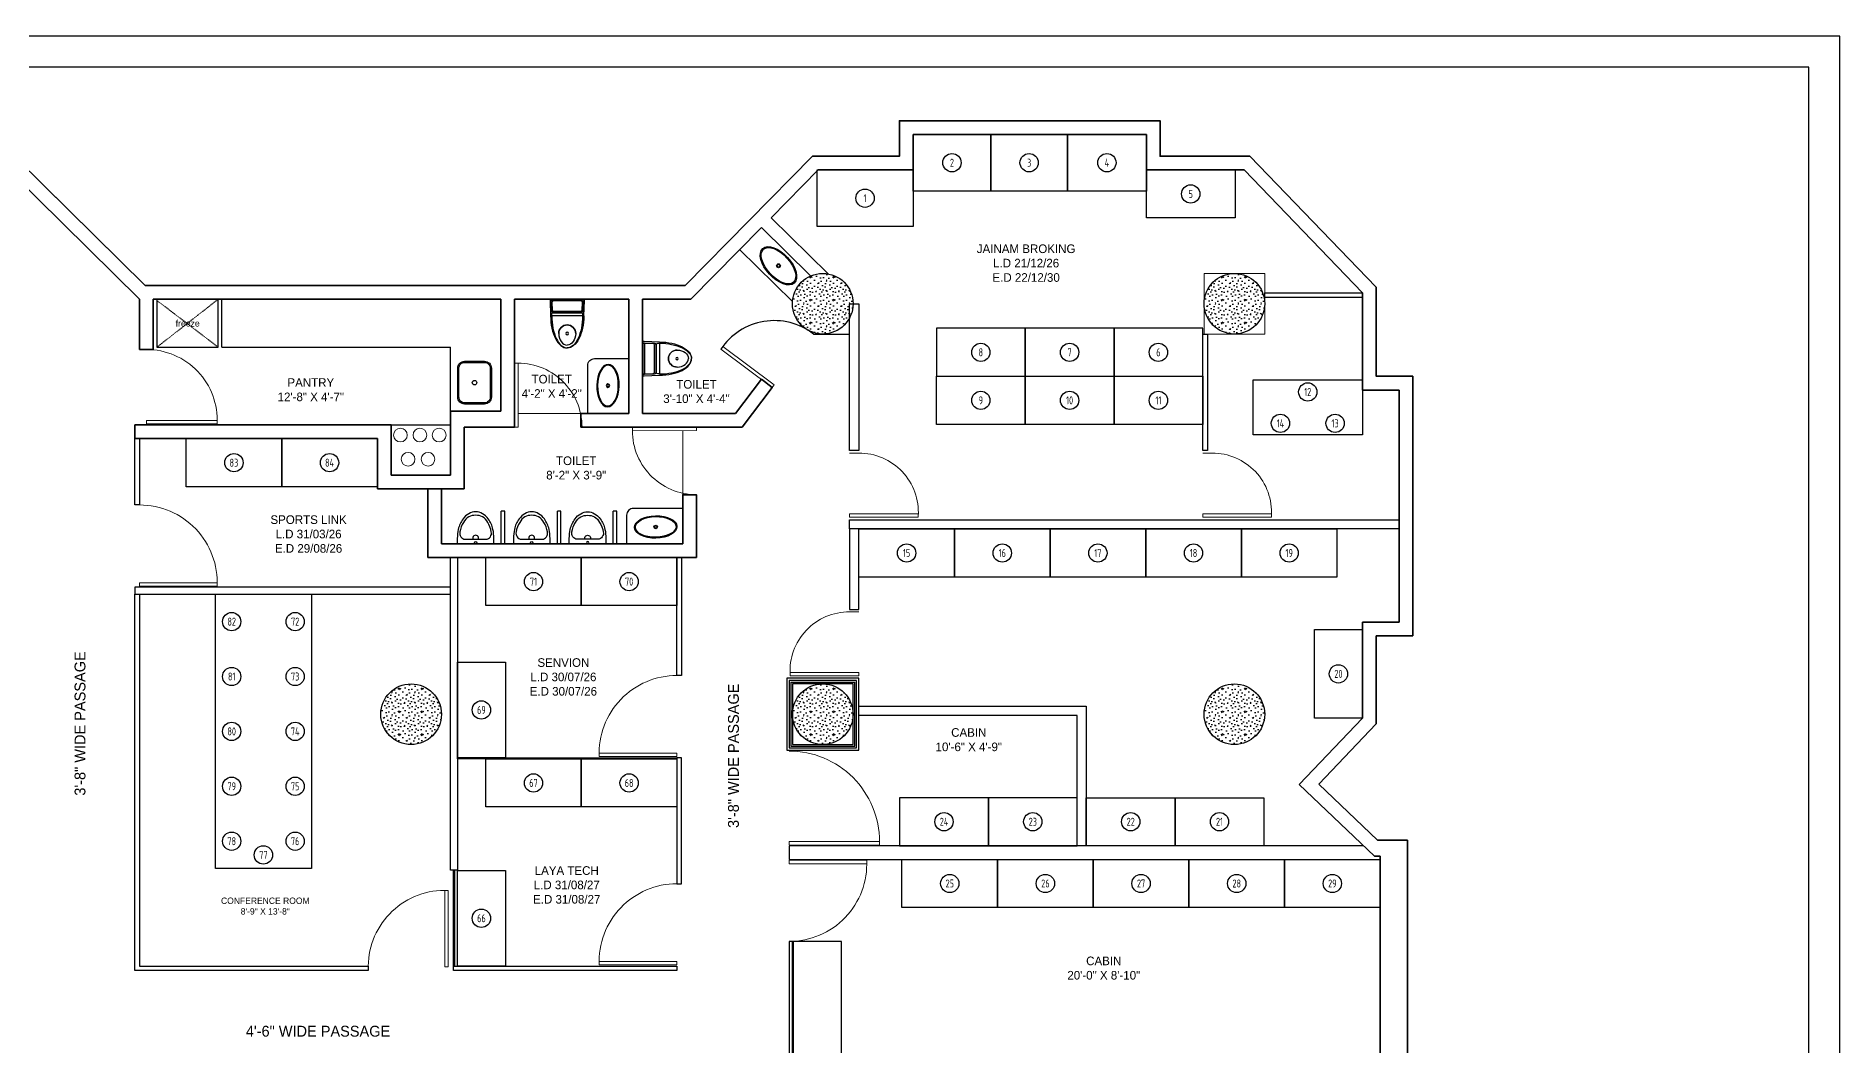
# Model space of a CAD drawing. Header units: millimetres. Extents: x 1886 to 3269, y 1050 to 1955.
# Drawn here: x 2480 to 3269, y 1514 to 1955 of the extents above; entities that cross this region are included whole.
import ezdxf
from ezdxf.enums import TextEntityAlignment as Align

# ---------------------------------------------------------------- set-up
doc = ezdxf.new("R2010")
doc.units = ezdxf.units.MM
doc.linetypes.add('DASHED2', pattern=[0.375, 0.25, -0.125])
doc.layers.add('BH', color=243, linetype='Continuous')
doc.layers.add('column', color=5, linetype='Continuous')
for name, color, linetype, lineweight in [('brick wall', 31, 'Continuous', 30), ('doors', 144, 'Continuous', 15), ('FUR', 12, 'Continuous', 30), ('glass', 4, 'Continuous', 30), ('hatch', 8, 'Continuous', 0), ('Partition', 33, 'Continuous', 30), ('text', 7, 'Continuous', 15), ('WALL', 7, 'Continuous', 35)]:
    doc.layers.add(name, color=color, linetype=linetype, lineweight=lineweight)
doc.styles.add('VIBRANT', font='BKANT.TTF')
doc.styles.add('YQ_TEXT', font='SUPEROS.SHX', dxfattribs={"width": 0.8, "bigfont": 'HZDX.SHX'})
pattern_1 = [(0, (-226566.878, 28141.747), (0, 10), [0, -10]), (0, (-226566.778, 28138.247), (0, 10), [0, -10]), (0, (-226566.478, 28143.647), (0, 10), [0, -10]), (338.1986, (-226571.678, 28140.5468), (30.00000273, -9.999999105), [1.07703, -52.77462]), (216.8699, (-226570.678, 28140.1468), (29.999999178, 20.000001233), [0.5, -49.5]), (130.6013, (-226571.078, 28139.8468), (50.0000042124, -59.9999901816), [0.92195, -91.27349]), (206.5651, (-226574.378, 28138.647), (-9.99999158, -10.00001309), [0.22361, -22.13707]), (326.3099, (-226574.578, 28138.5468), (19.999995578, -10.000013345), [0.36056, -35.69496]), (108.4349, (-226574.278, 28138.3468), (-9.999984032, 20.000004346), [0.31623, -31.30655]), (225, (-226567.978, 28137.647), (-1e-15, -10.0000031), [0.42426, -13.71787]), (0, (-226568.278, 28137.347), (10, 10), [0.6, -9.4]), (135, (-226567.678, 28137.347), (-10.0000031, 0), [0.42426, -13.71787]), (251.5651, (-226569.178, 28144.0468), (9.999984032, 20.000004346), [0.31623, -31.30655]), (0, (-226569.278, 28143.747), (10, 10), [0.5, -9.5]), (143.1301, (-226568.778, 28143.7468), (-29.999999178, 20.000001233), [0.5, -49.5]), (213.6901, (-226574.478, 28144.1468), (19.999995578, 10.000013345), [0.36056, -35.69496]), (341.5651, (-226574.778, 28143.9468), (-20.000004346, 9.999984032), [0.63246, -30.99032]), (126.8699, (-226574.178, 28143.7468), (20.000001233, -29.999999178), [0.5, -49.5]), (0, (-226571.578, 28143.747), (0, 10), [0, -10]), (0, (-226574.278, 28141.147), (0, 10), [0, -10]), (0, (-226571.478, 28137.447), (0, 10), [0, -10]), (0, (-226568.778, 28140.547), (0, 10), [0, -10]), (0, (-226571.678, 28142.247), (0, 10), [0, -10]), (0, (-226573.878, 28142.547), (0, 10), [0, -10]), (0, (-226572.978, 28141.947), (0, 10), [0, -10]), (0, (-226573.378, 28139.547), (0, 10), [0, -10]), (0, (-226575.778, 28139.947), (0, 10), [0, -10]), (0, (-226575.678, 28142.247), (0, 10), [0, -10]), (0, (-226575.978, 28144.447), (0, 10), [0, -10]), (0, (-226572.878, 28144.847), (0, 10), [0, -10]), (0, (-226570.678, 28145.247), (0, 10), [0, -10]), (0, (-226567.178, 28144.847), (0, 10), [0, -10]), (0, (-226569.578, 28141.747), (0, 10), [0, -10]), (0, (-226570.578, 28143.547), (0, 10), [0, -10]), (0, (-226569.778, 28138.747), (0, 10), [0, -10]), (0, (-226572.778, 28138.247), (0, 10), [0, -10]), (0, (-226569.778, 28136.047), (0, 10), [0, -10]), (0, (-226573.078, 28136.647), (0, 10), [0, -10]), (0, (-226576.278, 28136.347), (0, 10), [0, -10]), (0, (-226575.078, 28135.847), (0, 10), [0, -10]), (0, (-226574.978, 28137.247), (0, 10), [0, -10]), (0, (-226568.278, 28135.647), (0, 10), [0, -10]), (0, (-226567.078, 28139.747), (0, 10), [0, -10]), (0, (-226567.578, 28142.747), (0, 10), [0, -10]), (0, (-226572.178, 28135.547), (0, 10), [0, -10])]

# ---------------------------------------------------------------- blocks, each defined once
blk = doc.blocks.new('Z$W@#772D1969')
at = {"layer": 'FUR', "color": 254, "lineweight": 30}
for points in [[(7.32, 0.24), (0.61, 0, -0.424878), (0, 0.59), (0, 7.5), (0, 14.41, -0.424878), (0.61, 15), (7.32, 14.76)], [(15.04, 3.78, -0.415839), (11.3, 7.5, -0.415839), (15.04, 11.22)], [(15.04, 11.22, 0.415842), (11.3, 7.5, 0.415842), (15.04, 3.78)]]:
    blk.add_lwpolyline(points, format="xyb", dxfattribs=at)
for points in [[(5.72, 7.5), (5.72, 13.61, 0.403629), (5.06, 14.31), (0.88, 14.46, 0.424878), (0.27, 13.87), (0.27, 7.5), (0.27, 1.13, 0.424878), (0.88, 0.54), (5.06, 0.69, 0.403629), (5.72, 1.38)], [(0.8, 7.5), (0.8, 13.58, -0.424878), (1.41, 14.17), (4.62, 14.06, -0.403629), (5.19, 13.47), (5.19, 7.5), (5.19, 1.53, -0.403629), (4.62, 0.94), (1.41, 0.83, -0.424878), (0.8, 1.42)], [(7.32, 7.5), (7.32, 14.22, 0.108231), (5.99, 14.01), (5.99, 7.5), (5.99, 0.99, 0.108231), (7.32, 0.77)]]:
    blk.add_lwpolyline(points, format="xyb", close=True, dxfattribs=at)
blk.add_circle((15.02, 7.5), 0.531, dxfattribs=at)
at = {"layer": 'FUR', "color": 254, "lineweight": 30, "extrusion": (0, 0, -1)}
for centre, major_axis, ratio, start_param in [((7.32, 7.5), (-14.05, 0), 0.516453, 1.570796), ((7.32, 7.5), (-14, 0), 0.480461, 1.570796), ((15, 7.5), (-5.06, 0), 0.733832, 1.578936)]:
    blk.add_ellipse(centre, major_axis=major_axis, ratio=ratio, start_param=start_param, end_param=3.141593, dxfattribs=at)
at = {"layer": 'FUR', "color": 254, "lineweight": 30}
for centre, major_axis, ratio, start_param in [((7.32, 7.5), (-14, 0), 0.480461, 1.570796), ((7.32, 7.5), (-14.05, 0), 0.516453, 1.570796), ((15, 7.5), (-5.06, 0), 0.733832, 1.578936)]:
    blk.add_ellipse(centre, major_axis=major_axis, ratio=ratio, start_param=start_param, end_param=3.141593, dxfattribs=at)
blk = doc.blocks.new('RGRG')
at = {"layer": 'FUR', "color": 254, "ltscale": 3}
blk.add_lwpolyline([(133789.35, -13139.04), (133786.99, -13139.04, 0.04693), (133783.02, -13139.46, 0.106746), (133778.45, -13141.53, 0.110956), (133776.15, -13144.03, 0.131574), (133775.35, -13147.04, 0.131574), (133776.15, -13150.05, 0.110956), (133778.45, -13152.55, 0.106746), (133783.02, -13154.62, 0.04693), (133786.99, -13155.04), (133789.35, -13155.04), (133789.35, -13139.04), (133787.49, -13139.04)], format="xyb", dxfattribs=at)
blk.add_lwpolyline([(133787.36, -13151.61), (133787.36, -13142.47, 0.443197), (133784.12, -13140.17, 0.104474), (133779.96, -13141.77, 0.150962), (133777.55, -13144.08, 0.144709), (133776.87, -13147.04, 0.144709), (133777.55, -13150, 0.150962), (133779.96, -13152.31, 0.104474), (133784.12, -13153.91, 0.443197)], format="xyb", close=True, dxfattribs=at)
blk.add_circle((133788.85, -13147.04), 0.5, dxfattribs=at)
blk.add_arc((133786.84, -13147.04), 1.27, 65.98896, 294.01104, dxfattribs=at)
blk = doc.blocks.new('ERGRGQR')
at = {"layer": 'FUR', "color": 254}
for radius in [1.01, 0.755]:
    blk.add_circle((87027.55, -5874.09), radius, dxfattribs=at)
for major_axis, ratio in [((-0.23, 12.04), 0.528906), ((-0.22, 11.54), 0.508472)]:
    blk.add_ellipse((87027.55, -5874.09), major_axis=major_axis, ratio=ratio, dxfattribs=at)
blk = doc.blocks.new('Z$W@#31FA6497')
at = {"layer": 'doors'}
blk.add_line((22, 29.5, 0), (22, 1.5, 0), dxfattribs=at)
at = {"layer": 'doors', "elevation": 0}
blk.add_lwpolyline([(0, 0.02), (0, 1.52), (28, 1.5), (28, 0)], close=True, dxfattribs=at)
at = {"layer": 'doors'}
blk.add_arc((28, 1.5, 0), 28, 90, 183.03008, dxfattribs=at)

msp = doc.modelspace()

# ---------------------------------------------------------------- hatches: boundary and pattern name
at = {"layer": 'column', "lineweight": 25}
h = msp.add_hatch(dxfattribs=at)
h.set_pattern_fill('CONC', color=256, scale=10, style=0)
h.set_pattern_definition([(0, (-226746.878, 28141.747), (0, 10), [0, -10]), (0, (-226746.778, 28138.247), (0, 10), [0, -10]), (0, (-226746.478, 28143.647), (0, 10), [0, -10]), (338.1986, (-226751.678, 28140.5468), (30.00000273, -9.999999105), [1.07703, -52.77462]), (216.8699, (-226750.678, 28140.1468), (29.999999178, 20.000001233), [0.5, -49.5]), (130.6013, (-226751.078, 28139.8468), (50.0000042124, -59.9999901816), [0.92195, -91.27349]), (206.5651, (-226754.378, 28138.647), (-9.99999158, -10.00001309), [0.22361, -22.13707]), (326.3099, (-226754.578, 28138.5468), (19.999995578, -10.000013345), [0.36056, -35.69496]), (108.4349, (-226754.278, 28138.3468), (-9.999984032, 20.000004346), [0.31623, -31.30655]), (225, (-226747.978, 28137.647), (-1e-15, -10.0000031), [0.42426, -13.71787]), (0, (-226748.278, 28137.347), (10, 10), [0.6, -9.4]), (135, (-226747.678, 28137.347), (-10.0000031, 0), [0.42426, -13.71787]), (251.5651, (-226749.178, 28144.0468), (9.999984032, 20.000004346), [0.31623, -31.30655]), (0, (-226749.278, 28143.747), (10, 10), [0.5, -9.5]), (143.1301, (-226748.778, 28143.7468), (-29.999999178, 20.000001233), [0.5, -49.5]), (213.6901, (-226754.478, 28144.1468), (19.999995578, 10.000013345), [0.36056, -35.69496]), (341.5651, (-226754.778, 28143.9468), (-20.000004346, 9.999984032), [0.63246, -30.99032]), (126.8699, (-226754.178, 28143.7468), (20.000001233, -29.999999178), [0.5, -49.5]), (0, (-226751.578, 28143.747), (0, 10), [0, -10]), (0, (-226754.278, 28141.147), (0, 10), [0, -10]), (0, (-226751.478, 28137.447), (0, 10), [0, -10]), (0, (-226748.778, 28140.547), (0, 10), [0, -10]), (0, (-226751.678, 28142.247), (0, 10), [0, -10]), (0, (-226753.878, 28142.547), (0, 10), [0, -10]), (0, (-226752.978, 28141.947), (0, 10), [0, -10]), (0, (-226753.378, 28139.547), (0, 10), [0, -10]), (0, (-226755.778, 28139.947), (0, 10), [0, -10]), (0, (-226755.678, 28142.247), (0, 10), [0, -10]), (0, (-226755.978, 28144.447), (0, 10), [0, -10]), (0, (-226752.878, 28144.847), (0, 10), [0, -10]), (0, (-226750.678, 28145.247), (0, 10), [0, -10]), (0, (-226747.178, 28144.847), (0, 10), [0, -10]), (0, (-226749.578, 28141.747), (0, 10), [0, -10]), (0, (-226750.578, 28143.547), (0, 10), [0, -10]), (0, (-226749.778, 28138.747), (0, 10), [0, -10]), (0, (-226752.778, 28138.247), (0, 10), [0, -10]), (0, (-226749.778, 28136.047), (0, 10), [0, -10]), (0, (-226753.078, 28136.647), (0, 10), [0, -10]), (0, (-226756.278, 28136.347), (0, 10), [0, -10]), (0, (-226755.078, 28135.847), (0, 10), [0, -10]), (0, (-226754.978, 28137.247), (0, 10), [0, -10]), (0, (-226748.278, 28135.647), (0, 10), [0, -10]), (0, (-226747.078, 28139.747), (0, 10), [0, -10]), (0, (-226747.578, 28142.747), (0, 10), [0, -10]), (0, (-226752.178, 28135.547), (0, 10), [0, -10])])
h.paths.add_polyline_path([(2810.65, 1838.44, 1), (2837.15, 1838.44, 1)])
h = msp.add_hatch(dxfattribs=at)
h.set_pattern_fill('CONC', color=256, scale=10, style=0)
h.set_pattern_definition(pattern_1)
h.paths.add_polyline_path([(2990.65, 1838.44, 1), (3017.15, 1838.44, 1)])
h = msp.add_hatch(dxfattribs=at)
h.set_pattern_fill('CONC', color=256, scale=10, style=0)
h.set_pattern_definition(pattern_1)
h.paths.add_polyline_path([(2630.65, 1658.94, 1), (2657.15, 1658.94, 1)])
h = msp.add_hatch(dxfattribs=at)
h.set_pattern_fill('CONC', color=256, scale=10, style=0)
h.set_pattern_definition(pattern_1)
h.paths.add_polyline_path([(2630.65, 1658.94, 1), (2657.15, 1658.94, 1)])
h = msp.add_hatch(dxfattribs=at)
h.set_pattern_fill('CONC', color=256, scale=10, style=0)
h.set_pattern_definition(pattern_1)
h.paths.add_polyline_path([(2837.15, 1658.94, 1), (2810.65, 1658.94, 1)])
h = msp.add_hatch(dxfattribs=at)
h.set_pattern_fill('CONC', color=256, scale=10, style=0)
h.set_pattern_definition(pattern_1)
h.paths.add_polyline_path([(3017.15, 1658.94, 1), (2990.65, 1658.94, 1)])

# ---------------------------------------------------------------- linework, layer by layer
at = {"linetype": 'Continuous', "lineweight": 30}
msp.add_lwpolyline([(1899.49, 1941.88), (1899.49, 1063.87), (3255.11, 1063.87), (3255.11, 1941.88)], close=True, dxfattribs=at)
msp.add_arc((2802.69, 1802.98), 28.07, 52.20442, 146.36195)
at = {"layer": 'BH'}
for centre in [(2880.4, 1900.08), (2914.15, 1900.08), (2948.15, 1900.08), (2842.4, 1884.58), (2984.81, 1886.44), (2893.03, 1817.19), (2931.85, 1817.19), (2970.68, 1817.19), (2893.03, 1796.19), (2931.85, 1796.19), (2970.68, 1796.19), (3036, 1799.86), (3024.04, 1786.14), (3047.95, 1786.14), (2566.42, 1768.94), (2608.24, 1768.94), (2860.56, 1729.44), (2902.39, 1729.44), (2944.21, 1729.44), (2986.03, 1729.44), (3027.86, 1729.44), (2697.42, 1716.94), (2739.24, 1716.94), (2565.45, 1699.44), (2593.2, 1699.44), (3049.4, 1676.6), (2565.45, 1675.44), (2593.2, 1675.44), (2674.65, 1660.82), (2565.45, 1651.44), (2593.2, 1651.44), (2697.42, 1628.91), (2739.24, 1628.91), (2565.45, 1627.44), (2593.2, 1627.44), (2876.93, 1611.94), (2915.75, 1611.94), (2958.57, 1611.94), (2997.39, 1611.94), (2565.45, 1603.44), (2579.32, 1597.44), (2593.2, 1603.44), (2879.45, 1584.94), (2921.27, 1584.94), (2963.1, 1584.94), (3004.92, 1584.94), (3046.74, 1584.94), (2674.65, 1569.75)]:
    msp.add_circle(centre, 4, dxfattribs=at)
at = {"layer": 'brick wall', "color": 31}
for points in [[(2835.65, 1774.29), (2835.65, 1838.44), (2839.65, 1838.44), (2839.65, 1774.29)], [(2661.15, 1714.44), (2523.15, 1714.44), (2523.15, 1711.44), (2661.15, 1711.44)]]:
    msp.add_lwpolyline(points, close=True, dxfattribs=at)
for points in [[(3075.9, 1739.94), (2835.65, 1739.94), (2835.65, 1743.94), (3075.9, 1743.94)], [(2839.65, 1704.69), (2839.65, 1739.94), (2835.65, 1739.94), (2835.65, 1704.69), (2839.65, 1704.69)], [(2661.15, 1644.54), (2661.15, 1727.44), (2664.15, 1727.44), (2664.15, 1590.84), (2661.15, 1590.84), (2661.15, 1644.54)], [(2839.65, 1662.44), (2939.16, 1662.44), (2939.16, 1601.44), (2935.16, 1601.44), (2935.16, 1658.44), (2839.65, 1658.44)], [(3060.4, 1601.44), (2809.16, 1601.44), (2809.16, 1595.44), (3067.65, 1595.44)]]:
    msp.add_lwpolyline(points, dxfattribs=at)
at = {"layer": 'column', "lineweight": 30}
for centre in [(2823.9, 1838.44), (3003.9, 1838.44), (2643.9, 1658.94), (2823.9, 1658.94), (3003.9, 1658.94)]:
    msp.add_circle(centre, 13.25, dxfattribs=at)
at = {"layer": 'column'}
msp.add_circle((2643.9, 1658.94), 13.25, dxfattribs=at)
at = {"layer": 'Defpoints', "color": 1, "linetype": 'Continuous', "lineweight": -3}
msp.add_lwpolyline([(1885.92, 1955.46), (1885.92, 1050.29), (3268.69, 1050.29), (3268.69, 1955.46)], close=True, dxfattribs=at)
at = {"layer": 'doors'}
for points in [[(2779.32, 1818.53), (2780.18, 1819.76), (2802.69, 1802.98), (2801.79, 1801.78)], [(2559.15, 1787.44), (2559.15, 1785.94), (2528.15, 1785.94), (2528.15, 1787.44)], [(2835.65, 1746.61), (2835.65, 1745.11), (2865.65, 1745.11), (2865.65, 1746.61)], [(2990.09, 1746.61), (2990.09, 1745.11), (3020.09, 1745.11), (3020.09, 1746.61)], [(2525.15, 1716.44), (2525.15, 1714.94), (2559.12, 1714.94), (2559.12, 1716.44)], [(2839.65, 1677.19), (2839.65, 1675.69), (2809.65, 1675.69), (2809.65, 1677.19)], [(2726.15, 1641.91), (2726.15, 1640.41), (2760.15, 1640.41), (2760.15, 1641.91)], [(2809.16, 1603.28), (2809.16, 1601.78), (2848.69, 1601.77), (2848.69, 1603.27)], [(2809.16, 1593.6), (2809.16, 1595.1), (2843.13, 1595.1), (2843.13, 1593.6)], [(2660.14, 1581.95), (2658.64, 1581.95), (2658.64, 1548.46), (2660.14, 1548.46)], [(2726.15, 1550.84), (2726.15, 1549.34), (2760.15, 1549.34), (2760.15, 1550.84)]]:
    msp.add_lwpolyline(points, close=True, dxfattribs=at)
for points in [[(2865.65, 1745.61, 0.435727), (2839.65, 1773.11), (2835.65, 1773.11)], [(3020.09, 1745.61, 0.435727), (2994.09, 1773.11), (2990.09, 1773.11)], [(2809.65, 1676.19, -0.435727), (2835.65, 1703.69), (2839.65, 1703.69)]]:
    msp.add_lwpolyline(points, format="xyb", dxfattribs=at)
for centre, radius, start, end in [((2528.15, 1787.44), 31, 357.22654, 90), ((2525.15, 1716.44), 34, 357.47142, 90.01295), ((2760.15, 1641.91), 34, 90, 182.52858), ((2809.19, 1603.34), 39.5, 359.89791, 90.0544), ((2809.16, 1593.6), 34, 269.98705, 2.52858), ((2658.64, 1548.46), 33.49, 87.43301, 179.3421), ((2760.15, 1550.84), 34, 90, 182.52858)]:
    msp.add_arc(centre, radius, start, end, dxfattribs=at)
at = {"layer": 'FUR', "color": 7, "linetype": 'DASHED2', "lineweight": 20}
for p, q in [((2559.6, 1840.44), (2532.7, 1819.39)), ((2559.6, 1819.39), (2532.7, 1839.9))]:
    msp.add_line(p, q, dxfattribs=at)
at = {"layer": 'FUR', "color": 7}
for p, q in [((2561.15, 1819.44), (2561.15, 1840.44)), ((2561.15, 1819.44), (2661.15, 1819.44)), ((2661.15, 1791.44), (2661.15, 1819.44)), ((2635.15, 1785.44), (2661.15, 1785.44)), ((2683.34, 1733.44), (2683.34, 1747.72)), ((2684.84, 1747.72), (2683.34, 1747.72)), ((2684.84, 1733.44), (2684.84, 1747.72)), ((2707.87, 1733.43), (2707.87, 1747.71)), ((2709.37, 1747.71), (2707.87, 1747.71)), ((2709.37, 1733.43), (2709.37, 1747.71)), ((2732.3, 1733.43), (2732.3, 1747.71)), ((2733.8, 1747.71), (2732.3, 1747.71)), ((2733.8, 1733.43), (2733.8, 1747.71))]:
    msp.add_line(p, q, dxfattribs=at)
at = {"layer": 'FUR'}
for points in [[(2863.4, 1912.44), (2897.4, 1912.44), (2897.4, 1887.72), (2863.4, 1887.72)], [(2897.4, 1912.44), (2930.9, 1912.44), (2930.9, 1887.72), (2897.4, 1887.72)], [(2930.9, 1912.44), (2965.4, 1912.44), (2965.4, 1887.72), (2930.9, 1887.72)], [(2863.4, 1872.22), (2821.4, 1872.22), (2821.4, 1896.94), (2863.4, 1896.94)], [(2965.4, 1896.94), (3004.23, 1896.94), (3004.23, 1875.94), (2965.4, 1875.94)], [(2559.6, 1819.39), (2559.6, 1840.44), (2532.7, 1840.44), (2532.7, 1819.39)], [(2873.62, 1806.69), (2912.44, 1806.69), (2912.44, 1827.69), (2873.62, 1827.69)], [(2912.44, 1806.69), (2951.26, 1806.69), (2951.26, 1827.69), (2912.44, 1827.69)], [(2951.26, 1806.69), (2990.09, 1806.69), (2990.09, 1827.69), (2951.26, 1827.69)], [(2873.62, 1806.69), (2912.44, 1806.69), (2912.44, 1785.69), (2873.62, 1785.69)], [(2912.44, 1806.69), (2951.26, 1806.69), (2951.26, 1785.69), (2912.44, 1785.69)], [(2951.26, 1806.69), (2990.09, 1806.69), (2990.09, 1785.69), (2951.26, 1785.69)], [(3012.09, 1781.08), (3012.09, 1805.19), (3059.9, 1805.19), (3059.9, 1781.08)], [(2545.51, 1779.44), (2587.33, 1779.44), (2587.33, 1758.44), (2545.51, 1758.44)], [(2587.33, 1779.44), (2629.15, 1779.44), (2629.15, 1758.44), (2587.33, 1758.44)], [(2839.65, 1739.94), (2881.48, 1739.94), (2881.48, 1718.94), (2839.65, 1718.94)], [(2881.48, 1739.94), (2923.3, 1739.94), (2923.3, 1718.94), (2881.48, 1718.94)], [(2923.3, 1739.94), (2965.12, 1739.94), (2965.12, 1718.94), (2923.3, 1718.94)], [(2965.12, 1739.94), (3006.94, 1739.94), (3006.94, 1718.94), (2965.12, 1718.94)], [(3006.94, 1739.94), (3048.77, 1739.94), (3048.77, 1718.94), (3006.94, 1718.94)], [(2718.33, 1706.44), (2676.51, 1706.44), (2676.51, 1727.44), (2718.33, 1727.44)], [(2760.15, 1706.44), (2718.33, 1706.44), (2718.33, 1727.44), (2760.15, 1727.44)], [(2600.32, 1591.44), (2558.32, 1591.44), (2558.32, 1711.44), (2600.32, 1711.44)], [(3059.9, 1696.01), (3059.9, 1657.19), (3038.9, 1657.19), (3038.9, 1696.01)], [(2664.15, 1639.91), (2664.15, 1681.74), (2685.15, 1681.74), (2685.15, 1639.91)], [(2718.33, 1618.41), (2676.51, 1618.41), (2676.51, 1639.41), (2718.33, 1639.41)], [(2760.15, 1618.41), (2718.33, 1618.41), (2718.33, 1639.41), (2760.15, 1639.41)], [(2857.52, 1601.44), (2896.34, 1601.44), (2896.34, 1622.44), (2857.52, 1622.44)], [(2896.34, 1601.44), (2935.16, 1601.44), (2935.16, 1622.44), (2896.34, 1622.44)], [(2977.98, 1601.44), (2939.16, 1601.44), (2939.16, 1622.44), (2977.98, 1622.44)], [(3016.81, 1601.44), (2977.98, 1601.44), (2977.98, 1622.44), (3016.81, 1622.44)], [(2858.54, 1595.44), (2900.36, 1595.44), (2900.36, 1574.44), (2858.54, 1574.44)], [(2900.36, 1595.44), (2942.19, 1595.44), (2942.19, 1574.44), (2900.36, 1574.44)], [(2942.19, 1595.44), (2984.01, 1595.44), (2984.01, 1574.44), (2942.19, 1574.44)], [(2984.01, 1595.44), (3025.83, 1595.44), (3025.83, 1574.44), (2984.01, 1574.44)], [(3025.83, 1595.44), (3067.65, 1595.44), (3067.65, 1574.44), (3025.83, 1574.44)], [(2664.15, 1548.84), (2664.15, 1590.67), (2685.15, 1590.67), (2685.15, 1548.84)], [(2809.15, 1493.44), (2832.15, 1493.44), (2832.15, 1559.6), (2809.15, 1559.6)], [(2810.65, 1559.6), (2809.15, 1559.6), (2809.15, 1493.44), (2810.65, 1493.44)], [(2811.15, 1559.6), (2810.65, 1559.6), (2810.65, 1493.44), (2811.15, 1493.44)]]:
    msp.add_lwpolyline(points, close=True, dxfattribs=at)
msp.add_lwpolyline([(2810.68, 1839.34), (2787.57, 1862.12)], dxfattribs=at)
for points in [[(2739.15, 1814.44), (2739.15, 1790.44), (2721.15, 1790.44), (2721.15, 1811.44, -0.414214), (2724.15, 1814.44)], [(2667.31, 1813.3), (2675.99, 1813.3, -0.414214), (2678.99, 1810.3), (2678.99, 1797.58, -0.414214), (2675.99, 1794.58), (2667.31, 1794.58, -0.414214), (2664.31, 1797.58), (2664.31, 1810.3, -0.414214)], [(2667.31, 1812.8), (2675.99, 1812.8, -0.414214), (2678.49, 1810.3), (2678.49, 1797.58, -0.414214), (2675.99, 1795.08), (2667.31, 1795.08, -0.414214), (2664.81, 1797.58), (2664.81, 1810.3, -0.414214)], [(2738.15, 1733.44), (2762.65, 1733.44), (2762.65, 1748.94), (2741.15, 1748.94, 0.414214), (2738.15, 1745.94)]]:
    msp.add_lwpolyline(points, format="xyb", close=True, dxfattribs=at)
msp.add_circle((2671.65, 1803.94), 0.996, dxfattribs=at)
at = {"layer": 'glass', "lineweight": 30}
for points in [[(3059.9, 1841.19), (3017.15, 1841.19), (3017.15, 1843.19), (3059.9, 1843.19)], [(2525.15, 1750.44), (2523.15, 1750.44), (2523.15, 1779.44), (2525.15, 1779.44), (2525.15, 1750.44)], [(2762.15, 1727.44), (2762.15, 1675.91), (2760.15, 1675.91), (2760.15, 1727.44)], [(2525.15, 1711.44), (2525.15, 1548.84), (2625.15, 1548.84), (2625.15, 1546.84), (2523.15, 1546.84), (2523.15, 1711.44)]]:
    msp.add_lwpolyline(points, dxfattribs=at)
for points in [[(2992.09, 1774.29), (2990.09, 1774.29), (2990.09, 1825.19), (2992.09, 1825.19)], [(2664.15, 1639.41), (2664.15, 1639.91), (2760.15, 1639.91), (2760.15, 1639.41)], [(2760.15, 1584.84), (2762.15, 1584.84), (2762.15, 1639.91), (2760.15, 1639.91)], [(2662.4, 1590.84), (2662.9, 1590.84), (2662.9, 1548.84), (2662.4, 1548.84)], [(2662.4, 1546.84), (2662.4, 1548.84), (2760.15, 1548.84), (2760.15, 1546.84)]]:
    msp.add_lwpolyline(points, close=True, dxfattribs=at)
at = {"layer": 'hatch'}
msp.add_lwpolyline([(2990.65, 1851.69), (3017.15, 1851.69), (3017.15, 1825.19), (2990.65, 1825.19)], close=True, dxfattribs=at)
at = {"layer": 'Partition', "color": 3}
for p, q in [((2819.89, 1825.16), (2835.65, 1825.16)), ((2809.9, 1672.94), (2837.9, 1672.94))]:
    msp.add_line(p, q, dxfattribs=at)
for points in [[(2808.15, 1674.69), (2808.15, 1643.19), (2839.65, 1643.19), (2839.65, 1674.69)], [(2809.15, 1673.69), (2809.15, 1644.19), (2838.65, 1644.19), (2838.65, 1673.69)], [(2810.65, 1672.19), (2810.65, 1645.69), (2837.15, 1645.69), (2837.15, 1672.19)]]:
    msp.add_lwpolyline(points, close=True, dxfattribs=at)
msp.add_lwpolyline([(2809.9, 1672.94), (2809.9, 1644.94), (2837.9, 1644.94), (2837.9, 1672.94)], dxfattribs=at)
at = {"layer": 'WALL', "color": 0}
for p, q in [((2965.4, 1912.44), (2863.4, 1912.44)), ((2863.4, 1912.44), (2863.4, 1896.94)), ((2965.4, 1896.94), (2965.4, 1912.44)), ((2469.15, 1895.69), (2525.15, 1840.44)), ((2821.9, 1896.94), (2801.3, 1876.04)), ((2821.9, 1896.94), (2808.21, 1883.05)), ((2863.4, 1896.94), (2821.9, 1896.94)), ((2965.4, 1896.94), (3008.15, 1896.94)), ((3008.15, 1896.94), (3059.9, 1843.19)), ((2797.09, 1871.77), (2766.19, 1840.44)), ((2525.15, 1840.44), (2525.15, 1818.44)), ((2525.15, 1840.44), (2525.15, 1818.44)), ((2531.15, 1818.44), (2531.15, 1840.44)), ((2531.15, 1840.44), (2683.15, 1840.44)), ((2531.15, 1818.44), (2531.15, 1840.44)), ((2683.15, 1791.44), (2683.15, 1840.44)), ((2689.15, 1840.44), (2739.15, 1840.44)), ((2689.15, 1787.44), (2689.15, 1840.44)), ((2689.15, 1784.44), (2689.15, 1840.44)), ((2739.15, 1840.44), (2739.15, 1790.44)), ((2745.15, 1840.44), (2766.19, 1840.44)), ((2745.15, 1840.44), (2745.15, 1790.44)), ((3059.9, 1800.69), (3059.9, 1843.19)), ((2525.15, 1818.44), (2531.15, 1818.44)), ((2525.15, 1818.44), (2531.15, 1818.44)), ((3081.9, 1806.69), (3081.9, 1693.19)), ((2785.73, 1790.45), (2797.05, 1805.45)), ((2788.65, 1784.44), (2801.79, 1801.78)), ((3059.9, 1800.69), (3075.9, 1800.69)), ((3075.9, 1800.69), (3075.9, 1699.19)), ((2661.15, 1791.44), (2683.15, 1791.44)), ((2635.15, 1785.44), (2635.15, 1763.44)), ((2667.15, 1757.44), (2667.15, 1784.44)), ((2667.15, 1784.44), (2689.15, 1784.44)), ((2718.15, 1790.44), (2739.15, 1790.44)), ((2718.15, 1784.44), (2718.15, 1790.44)), ((2718.15, 1784.44), (2788.65, 1784.44)), ((2785.73, 1790.45), (2745.15, 1790.45)), ((2629.15, 1779.44), (2629.15, 1757.44)), ((2635.15, 1763.44), (2661.15, 1763.44)), ((2629.15, 1757.44), (2667.15, 1757.44)), ((2651.15, 1727.44), (2651.15, 1757.44)), ((2657.15, 1733.44), (2657.15, 1757.44)), ((2651.15, 1727.44), (2768.65, 1727.44)), ((2657.15, 1733.44), (2762.65, 1733.44)), ((3059.9, 1699.19), (3059.9, 1657.19)), ((3059.9, 1699.19), (3075.9, 1699.19)), ((3065.9, 1693.19), (3065.9, 1654.78)), ((3065.9, 1693.19), (3081.9, 1693.19)), ((3032.29, 1628.24), (3059.9, 1657.19)), ((3040.78, 1628.44), (3065.9, 1654.78)), ((3079.65, 1603.94), (3066.47, 1603.94)), ((3079.65, 1482.94), (3079.65, 1603.94)), ((3065.11, 1596.94), (3067.65, 1596.94)), ((3067.65, 1488.94), (3067.65, 1596.94))]:
    msp.add_line(p, q, dxfattribs=at)
at = {"layer": 'WALL'}
for p, q in [((2818.58, 1850.57), (2797.09, 1871.77)), ((2826.2, 1851.49), (2801.3, 1876.04)), ((2801.3, 1876.04), (2826.2, 1851.49)), ((2797.05, 1805.45), (2801.79, 1801.78)), ((2661.15, 1763.44), (2661.15, 1791.44)), ((3032.29, 1628.24), (3065.11, 1596.94)), ((3040.78, 1628.44), (3066.47, 1603.94))]:
    msp.add_line(p, q, dxfattribs=at)
at = {"layer": 'WALL', "color": 0}
for points in [[(3081.9, 1806.69), (3081.9, 1806.69), (3065.9, 1806.69), (3065.9, 1845.61), (3010.71, 1902.94), (2971.4, 1902.94), (2971.4, 1918.44), (2857.4, 1918.44), (2857.4, 1902.94), (2819.39, 1902.94), (2763.68, 1846.44), (2527.62, 1846.44), (2471.62, 1901.69)], [(3081.9, 1806.69), (3081.9, 1806.69), (3065.9, 1806.69), (3065.9, 1845.61), (3010.71, 1902.94), (2971.4, 1902.94), (2971.4, 1918.44), (2857.4, 1918.44), (2857.4, 1902.94), (2819.39, 1902.94), (2763.68, 1846.44), (2527.62, 1846.44), (2483.13, 1890.33)], [(2629.15, 1779.44), (2523.15, 1779.44), (2523.15, 1785.44), (2635.15, 1785.44)], [(2762.65, 1733.44), (2762.65, 1754.94), (2768.65, 1754.94), (2768.65, 1727.44)]]:
    msp.add_lwpolyline(points, dxfattribs=at)
at = {"layer": 'WALL', "lineweight": 0}
for centre in [(2639.21, 1780.97), (2647.75, 1780.97), (2656.17, 1780.97), (2642.59, 1770.44), (2651.29, 1770.44)]:
    msp.add_circle(centre, 2.99, dxfattribs=at)

# ---------------------------------------------------------------- block references
at = {"color": 35, "xscale": -1, "rotation": 89.99999999997425}
msp.add_blockref('RGRG', (-10425.96, 135522.79), dxfattribs=at)
at = {"layer": 'doors', "rotation": 270}
msp.add_blockref('Z$W@#31FA6497', (2689.15, 1812.44, 0), dxfattribs=at)
at = {"layer": 'doors', "xscale": -1, "rotation": 180}
msp.add_blockref('Z$W@#31FA6497', (2740.65, 1784.44, 0), dxfattribs=at)
at = {"layer": 'FUR', "color": 253, "lineweight": 25, "xscale": 0.847635007556607, "yscale": 0.847635007556607, "zscale": 0.847635007556607, "rotation": 221.2683935341675}
msp.add_blockref('ERGRGQR', (61534.48, 46768.77), dxfattribs=at)
at = {"layer": 'FUR', "xscale": -1}
for p, rotation in [((2719.65, 1840.44), 90), ((2745.15, 1821.94), 180)]:
    msp.add_blockref('Z$W@#772D1969', p, dxfattribs=dict(at, rotation=rotation))
at = {"layer": 'FUR', "yscale": 0.7705772795969155, "zscale": 0.7705772795969155}
for p, xscale, rotation in [((-64331.46, -2723.8), -0.7705772795969155, 180), ((7277.31, 68802.29), 0.7705772795969155, 270)]:
    msp.add_blockref('ERGRGQR', p, dxfattribs=dict(at, xscale=xscale, rotation=rotation))
at = {"layer": 'FUR', "rotation": 270.0000000000258}
for p in [(15819.15, 135522.79), (15843.69, 135522.79)]:
    msp.add_blockref('RGRG', p, dxfattribs=at)

# ---------------------------------------------------------------- texts
at = {"layer": 'BH', "style": 'YQ_TEXT', "width": 0.8}
for s, p in [('2', (2880.4, 1900.08)), ('3', (2914.15, 1900.08)), ('4', (2948.15, 1900.08)), ('1', (2842.4, 1884.58)), ('5', (2984.81, 1886.44)), ('8', (2893.03, 1817.19)), ('7', (2931.85, 1817.19)), ('6', (2970.68, 1817.19)), ('12', (3036, 1799.86)), ('9', (2893.03, 1796.19)), ('10', (2931.85, 1796.19)), ('11', (2970.68, 1796.19)), ('14', (3024.04, 1786.14)), ('13', (3047.95, 1786.14)), ('83', (2566.42, 1768.94)), ('84', (2608.24, 1768.94)), ('15', (2860.56, 1729.44)), ('16', (2902.39, 1729.44)), ('17', (2944.21, 1729.44)), ('18', (2986.03, 1729.44)), ('19', (3027.86, 1729.44)), ('71', (2697.42, 1716.94)), ('70', (2739.24, 1716.94)), ('82', (2565.45, 1699.44)), ('72', (2593.2, 1699.44)), ('81', (2565.45, 1675.44)), ('73', (2593.2, 1675.44)), ('20', (3049.4, 1676.6)), ('69', (2674.65, 1660.82)), ('80', (2565.45, 1651.44)), ('74', (2593.2, 1651.44)), ('79', (2565.45, 1627.44)), ('75', (2593.2, 1627.44)), ('67', (2697.42, 1628.91)), ('68', (2739.24, 1628.91)), ('24', (2876.93, 1611.94)), ('23', (2915.75, 1611.94)), ('22', (2958.57, 1611.94)), ('21', (2997.39, 1611.94)), ('78', (2565.45, 1603.44)), ('76', (2593.2, 1603.44)), ('77', (2579.32, 1597.44)), ('25', (2879.45, 1584.94)), ('26', (2921.27, 1584.94)), ('27', (2963.1, 1584.94)), ('28', (3004.92, 1584.94)), ('29', (3046.74, 1584.94)), ('66', (2674.65, 1569.75))]:
    msp.add_text(s, height=3.5, dxfattribs=at).set_placement(p, align=Align.MIDDLE)
at = {"layer": 'text', "attachment_point": 1, "style": 'VIBRANT'}
for s, insert, char_height, width in [('\\pxqc;{\\C1;JAINAM BROKING\\P\\C5;L.D 21/12/26\\P}E.D 22/12/30', (2868.54, 1864.36), 3.7704, 88.5904), ('\\pqc;freeze', (2512.99, 1831.29), 2.8278, 66.4428), ('\\pqc;TOILET\\P4\'-2" X 4\'-2"', (2661.1, 1807.35), 3.7704, 88.5904), ('\\pqc;PANTRY\\P12\'-8" X 4\'-7"', (2555.75, 1805.87), 3.7704, 88.5904), ('\\pqc;TOILET\\P3\'-10" X 4\'-4"', (2724.39, 1805.09), 3.7704, 88.5904), ('\\pqc;TOILET\\P8\'-2" X 3\'-9"', (2671.81, 1771.66), 3.7704, 88.5904), ('\\pxqc;{\\C1;SPORTS LINK\\P\\C5;L.D 31/03/26\\P}E.D 29/08/26', (2554.77, 1745.91), 3.7704, 88.5904), ('\\pxqc;{\\C1;SENVION\\P\\C5;L.D 30/07/26\\P}E.D 30/07/26', (2666.2, 1683.43), 3.7704, 88.5904), ('\\pxqc;CABIN\\P10\'-6" X 4\'-9"', (2870.67, 1652.85), 3.7704, 34.1739), ('\\pxqc;{\\C240;\\c2367469;LAYA TECH\\P\\C5;L.D 31/08/27\\P}E.D 31/08/27', (2667.66, 1592.49), 3.7704, 88.5904), ('\\pqc;CONFERENCE ROOM \\P8\'-9" X 13\'-8"', (2547.39, 1578.8), 2.788, 65.5071), ('\\pxqc;CABIN \\P20\'-0" X 8\'-10"', (2930.75, 1552.99), 3.7704, 32.0639), ('\\pxqc;4\'-6" WIDE PASSAGE', (2547.39, 1522.73), 4.7505, 111.6185)]:
    msp.add_mtext(s, dxfattribs=dict(at, insert=insert, char_height=char_height, width=width))
at = {"layer": 'text', "char_height": 4.7505, "width": 111.6185, "attachment_point": 1, "rotation": 90, "style": 'VIBRANT'}
for insert in [(2496.74, 1599.09), (2782.47, 1584.97)]:
    msp.add_mtext('\\pxqc;3\'-8" WIDE PASSAGE', dxfattribs=dict(at, insert=insert))

doc.saveas('drawing.dxf')
